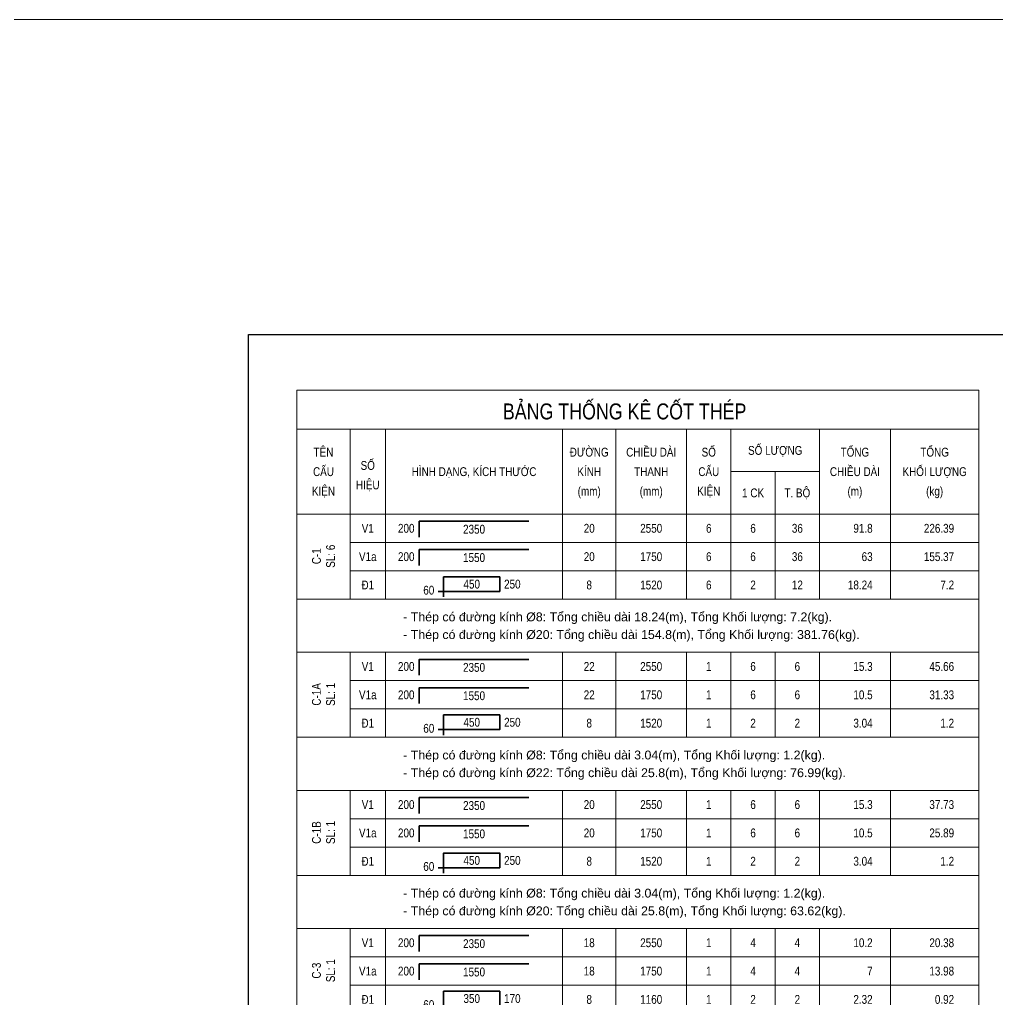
# Model space of a CAD drawing. Extents: x -165145 to 691808, y -202842 to 311040.
# Drawn here: x 252848 to 266647, y 42307 to 56138 of the extents above; entities that cross this region are included whole.
import ezdxf
from ezdxf.enums import TextEntityAlignment as Align

# ---------------------------------------------------------------- set-up
doc = ezdxf.new("R2010")
doc.units = 0
doc.header["$LTSCALE"] = 10
doc.header["$MEASUREMENT"] = 0
doc.layers.get('0').update_dxf_attribs({"linetype": 'CONTINUOUS'})
doc.layers.get('Defpoints').update_dxf_attribs({"color": 5, "linetype": 'CONTINUOUS'})
for name, color, linetype, lineweight in [('DCE_BaoBeTong', 4, 'CONTINUOUS', 18), ('Dce_text', 7, 'CONTINUOUS', 13), ('DCE_ThepChu', 1, 'CONTINUOUS', 35), ('GE_KC_NETMANH', 8, 'CONTINUOUS', 20), ('GE_KC_TEXT', 4, 'CONTINUOUS', 20), ('TEXT', 4, 'CONTINUOUS', 20)]:
    doc.layers.add(name, color=color, linetype=linetype, lineweight=lineweight)
doc.styles.add('Dce_Text', font='arial.ttf', dxfattribs={"width": 0.8})
doc.styles.add('Dce_Text2', font='arial.ttf', dxfattribs={"width": 0.8})

# ---------------------------------------------------------------- blocks, each defined once
blk = doc.blocks.new('TKTitle')
at = {"layer": 'DCE_BaoBeTong'}
for p, q in [((15, -11), (15, -35)), ((25, -11), (25, -35)), ((75, -11), (75, -35)), ((90, -11), (90, -35)), ((110, -11), (110, -35)), ((122.5, -11), (122.5, -35)), ((147.5, -11), (147.5, -35)), ((167.5, -11), (167.5, -35)), ((122.5, -23), (147.5, -23)), ((135, -23), (135, -35))]:
    blk.add_line(p, q, dxfattribs=at)
for points in [[(0, 0), (0, -11), (0, -35), (15, -35), (25, -35), (75, -35), (90, -35), (122.5, -35), (135, -35), (147.5, -35), (167.5, -35), (192.5, -35), (192.5, -11), (192.5, 0), (0, 0)], [(0, -11), (15, -11), (25, -11), (75, -11), (90, -11), (122.5, -11), (147.5, -11), (167.5, -11), (192.5, -11)]]:
    blk.add_lwpolyline(points, dxfattribs=at)
at = {"style": 'Dce_Text', "width": 0.8}
for s, height, p in [('BẢNG THỐNG KÊ CỐT THÉP', 4.5, (92.5, -6)), ('TÊN', 2.5, (7.5, -17.5)), ('ĐƯỜNG', 2.5, (82.5, -17.5)), ('CHIỀU DÀI', 2.5, (100, -17.5)), ('SỐ', 2.5, (116.25, -17.5)), ('SỐ LƯỢNG', 2.5, (135, -17)), ('TỔNG', 2.5, (157.5, -17.5)), ('TỔNG', 2.5, (180, -17.5)), ('SỐ', 2.5, (20, -21.25)), ('CẤU', 2.5, (7.5, -23)), ('HÌNH DẠNG, KÍCH THƯỚC', 2.5, (50, -23)), ('KÍNH', 2.5, (82.5, -23)), ('THANH', 2.5, (100, -23)), ('CẤU', 2.5, (116.25, -23)), ('CHIỀU DÀI', 2.5, (157.5, -23)), ('KHỐI LƯỢNG', 2.5, (180, -23)), ('HIỆU', 2.5, (20, -26.75)), ('KIỆN', 2.5, (7.5, -28.5)), ('(mm)', 2.5, (82.5, -28.5)), ('(mm)', 2.5, (100, -28.5)), ('KIỆN', 2.5, (116.25, -28.5)), ('T. BỘ', 2.5, (141.25, -29)), ('(m)', 2.5, (157.5, -28.5)), ('(kg)', 2.5, (180, -28.5)), ('1 CK', 2.5, (128.75, -29))]:
    blk.add_text(s, height=height, dxfattribs=at).set_placement(p, align=Align.MIDDLE_CENTER)
blk = doc.blocks.new('TenCauKien')
at = {"layer": 'Dce_text', "style": 'Dce_Text', "width": 0.8}
for tag, p in [('TENCAUKIEN', (-2, 0)), ('SOCAUKIEN', (2, 0))]:
    blk.add_attdef(tag, text='', height=2.5, rotation=90, dxfattribs=at).set_placement(p, align=Align.MIDDLE_CENTER)
blk = doc.blocks.new('TK2')
at = {"layer": 'DCE_BaoBeTong'}
for p, q in [((0, -8), (0, 0)), ((25, -8), (25, 0)), ((75, -8), (75, 0)), ((90, -8), (90, 0)), ((110, -8), (110, 0)), ((122.5, -8), (122.5, 0)), ((135, -8), (135, 0)), ((147.5, -8), (147.5, 0)), ((167.5, -8), (167.5, 0))]:
    blk.add_line(p, q, dxfattribs=at)
for points in [[(15, -8), (25, -8), (75, -8), (90, -8), (122.5, -8), (135, -8), (147.5, -8), (167.5, -8), (192.5, -8), (192.5, 0)], [(15, 0), (15, -8)]]:
    blk.add_lwpolyline(points, dxfattribs=at)
at = {"layer": 'DCE_ThepChu'}
blk.add_lwpolyline([(34.55, -6.5), (34.55, -2), (65.49, -2)], dxfattribs=at)
at = {"layer": 'Dce_text', "color": 2, "style": 'Dce_Text', "width": 0.8, "flags": 4}
for tag, p in [('SH', (20, -4)), ('DK', (82.5, -4)), ('sumL', (100, -4)), ('SKC', (116.25, -4)), ('SL', (128.75, -4)), ('L2', (50, -4.26))]:
    blk.add_attdef(tag, text='', height=2.5, dxfattribs=at).set_placement(p, align=Align.MIDDLE_CENTER)
for tag, p in [('L1', (33.18, -4)), ('Lall', (162.5, -4)), ('KL', (185.5, -4))]:
    blk.add_attdef(tag, text='', height=2.5, dxfattribs=at).set_placement(p, align=Align.MIDDLE_RIGHT)
at = {"layer": 'Dce_text', "color": 2, "style": 'Dce_Text', "width": 0.8}
blk.add_attdef('TSL', text='', height=2.5, dxfattribs=at).set_placement((141.25, -4), align=Align.MIDDLE_CENTER)
blk = doc.blocks.new('TK9')
at = {"layer": 'DCE_BaoBeTong'}
for p, q in [((0, -8), (0, 0)), ((25, -8), (25, 0)), ((75, -8), (75, 0)), ((90, -8), (90, 0)), ((110, -8), (110, 0)), ((122.5, -8), (122.5, 0)), ((135, -8), (135, 0)), ((147.5, -8), (147.5, 0)), ((167.5, -8), (167.5, 0))]:
    blk.add_line(p, q, dxfattribs=at)
for points in [[(15, -8), (25, -8), (75, -8), (90, -8), (122.5, -8), (135, -8), (147.5, -8), (167.5, -8), (192.5, -8), (192.5, 0)], [(15, 0), (15, -8)]]:
    blk.add_lwpolyline(points, dxfattribs=at)
at = {"layer": 'DCE_ThepChu'}
blk.add_lwpolyline([(41.42, -7.37), (41.42, -1.7), (57.26, -1.7), (57.26, -5.81), (39.86, -5.81)], dxfattribs=at)
at = {"layer": 'Dce_text', "color": 2, "style": 'Dce_Text', "width": 0.8, "flags": 4}
for tag, p in [('SH', (20, -4)), ('DK', (82.5, -4)), ('sumL', (100, -4)), ('SKC', (116.25, -4)), ('SL', (128.75, -4))]:
    blk.add_attdef(tag, text='', height=2.5, dxfattribs=at).set_placement(p, align=Align.MIDDLE_CENTER)
at = {"layer": 'Dce_text', "color": 2, "style": 'Dce_Text', "width": 0.8}
for tag, p in [('L1', (49.34, -3.76)), ('TSL', (141.25, -4))]:
    blk.add_attdef(tag, text='', height=2.5, dxfattribs=at).set_placement(p, align=Align.MIDDLE_CENTER)
blk.add_attdef('L2', text='', height=2.5, dxfattribs=at).set_placement((58.47, -3.76), align=Align.MIDDLE_LEFT)
at = {"layer": 'Dce_text', "color": 2, "style": 'Dce_Text', "width": 0.8, "flags": 4}
for tag, p in [('Lall', (162.5, -4)), ('KL', (185.5, -4))]:
    blk.add_attdef(tag, text='', height=2.5, dxfattribs=at).set_placement(p, align=Align.MIDDLE_RIGHT)
at = {"layer": 'Dce_text', "color": 2, "style": 'Dce_Text', "width": 0.8}
blk.add_attdef('M', text='', height=2.5, dxfattribs=at).set_placement((38.78, -5.47), align=Align.MIDDLE_RIGHT)

msp = doc.modelspace()

# ---------------------------------------------------------------- linework, layer by layer
at = {"layer": 'DCE_BaoBeTong'}
for p, q in [((256761.77379, 47956.53578), (257511.77379, 47956.53578)), ((256761.77379, 47956.53578), (256761.77379, 47206.53578)), ((266386.77379, 47956.53578), (266386.77379, 47206.53578)), ((256761.77379, 47206.53578), (266386.77379, 47206.53578)), ((256761.77379, 46006.53578), (257511.77379, 46006.53578)), ((256761.77379, 46006.53578), (256761.77379, 45256.53578)), ((266386.77379, 46006.53578), (266386.77379, 45256.53578)), ((256761.77379, 45256.53578), (266386.77379, 45256.53578)), ((256761.77379, 44056.53578), (257511.77379, 44056.53578)), ((256761.77379, 44056.53578), (256761.77379, 43306.53578)), ((266386.77379, 44056.53578), (266386.77379, 43306.53578)), ((256761.77379, 43306.53578), (266386.77379, 43306.53578))]:
    msp.add_line(p, q, dxfattribs=at)
at = {"layer": 'Defpoints'}
msp.add_lwpolyline([(256079.62104, 51690.67134), (277096.58979, 51690.67134), (277096.58979, 34206.99009), (256079.62104, 34206.99009)], close=True, dxfattribs=at)
at = {"layer": 'GE_KC_NETMANH'}
msp.add_line((174130.40086, 56137.81397), (385223.40086, 56137.81397), dxfattribs=at)

# ---------------------------------------------------------------- block references
at = {"layer": 'GE_KC_TEXT'}
ref = msp.add_blockref('TK2', (256761.77379, 49156.53578), dxfattribs=dict(at, xscale=50, yscale=50, zscale=50))
ref.add_attrib('SH', 'V1', dxfattribs={"layer": 'Dce_text', "color": 2, "height": 125, "style": 'Dce_Text', "width": 0.8}).set_placement((257761.77379, 48956.53578), align=Align.MIDDLE_CENTER)
ref.add_attrib('L2', '2350', dxfattribs={"layer": 'Dce_text', "color": 2, "height": 125, "style": 'Dce_Text', "width": 0.8}).set_placement((259261.77379, 48943.56682), align=Align.MIDDLE_CENTER)
ref.add_attrib('L1', '200', dxfattribs={"layer": 'Dce_text', "color": 2, "height": 125, "style": 'Dce_Text', "width": 0.8}).set_placement((258420.76234, 48956.53578), align=Align.MIDDLE_RIGHT)
ref.add_attrib('DK', '20', dxfattribs={"layer": 'Dce_text', "color": 2, "height": 125, "style": 'Dce_Text', "width": 0.8}).set_placement((260886.77379, 48956.53578), align=Align.MIDDLE_CENTER)
ref.add_attrib('sumL', '2550', dxfattribs={"layer": 'Dce_text', "color": 2, "height": 125, "style": 'Dce_Text', "width": 0.8}).set_placement((261761.77379, 48956.53578), align=Align.MIDDLE_CENTER)
ref.add_attrib('SL', '6', dxfattribs={"layer": 'Dce_text', "color": 2, "height": 125, "style": 'Dce_Text', "width": 0.8}).set_placement((263199.27379, 48956.53578), align=Align.MIDDLE_CENTER)
ref.add_attrib('SKC', '6', dxfattribs={"layer": 'Dce_text', "color": 2, "height": 125, "style": 'Dce_Text', "width": 0.8}).set_placement((262574.27379, 48956.53578), align=Align.MIDDLE_CENTER)
ref.add_attrib('Lall', '91.8', dxfattribs={"layer": 'Dce_text', "color": 2, "height": 125, "style": 'Dce_Text', "width": 0.8}).set_placement((264886.77379, 48956.53578), align=Align.MIDDLE_RIGHT)
ref.add_attrib('KL', '226.39', dxfattribs={"layer": 'Dce_text', "color": 2, "height": 125, "style": 'Dce_Text', "width": 0.8}).set_placement((266036.77379, 48956.53578), align=Align.MIDDLE_RIGHT)
ref.add_attrib('TSL', '36', dxfattribs={"layer": 'Dce_text', "color": 2, "height": 125, "style": 'Dce_Text', "width": 0.8}).set_placement((263824.27379, 48956.53578), align=Align.MIDDLE_CENTER)
ref = msp.add_blockref('TK2', (256761.77379, 48756.53578), dxfattribs=dict(at, xscale=50, yscale=50, zscale=50))
ref.add_attrib('SH', 'V1a', dxfattribs={"layer": 'Dce_text', "color": 2, "height": 125, "style": 'Dce_Text', "width": 0.8}).set_placement((257761.77379, 48556.53578), align=Align.MIDDLE_CENTER)
ref.add_attrib('L2', '1550', dxfattribs={"layer": 'Dce_text', "color": 2, "height": 125, "style": 'Dce_Text', "width": 0.8}).set_placement((259261.77379, 48543.56682), align=Align.MIDDLE_CENTER)
ref.add_attrib('L1', '200', dxfattribs={"layer": 'Dce_text', "color": 2, "height": 125, "style": 'Dce_Text', "width": 0.8}).set_placement((258420.76234, 48556.53578), align=Align.MIDDLE_RIGHT)
ref.add_attrib('DK', '20', dxfattribs={"layer": 'Dce_text', "color": 2, "height": 125, "style": 'Dce_Text', "width": 0.8}).set_placement((260886.77379, 48556.53578), align=Align.MIDDLE_CENTER)
ref.add_attrib('sumL', '1750', dxfattribs={"layer": 'Dce_text', "color": 2, "height": 125, "style": 'Dce_Text', "width": 0.8}).set_placement((261761.77379, 48556.53578), align=Align.MIDDLE_CENTER)
ref.add_attrib('SL', '6', dxfattribs={"layer": 'Dce_text', "color": 2, "height": 125, "style": 'Dce_Text', "width": 0.8}).set_placement((263199.27379, 48556.53578), align=Align.MIDDLE_CENTER)
ref.add_attrib('SKC', '6', dxfattribs={"layer": 'Dce_text', "color": 2, "height": 125, "style": 'Dce_Text', "width": 0.8}).set_placement((262574.27379, 48556.53578), align=Align.MIDDLE_CENTER)
ref.add_attrib('Lall', '63', dxfattribs={"layer": 'Dce_text', "color": 2, "height": 125, "style": 'Dce_Text', "width": 0.8}).set_placement((264886.77379, 48556.53578), align=Align.MIDDLE_RIGHT)
ref.add_attrib('KL', '155.37', dxfattribs={"layer": 'Dce_text', "color": 2, "height": 125, "style": 'Dce_Text', "width": 0.8}).set_placement((266036.77379, 48556.53578), align=Align.MIDDLE_RIGHT)
ref.add_attrib('TSL', '36', dxfattribs={"layer": 'Dce_text', "color": 2, "height": 125, "style": 'Dce_Text', "width": 0.8}).set_placement((263824.27379, 48556.53578), align=Align.MIDDLE_CENTER)
ref = msp.add_blockref('TK9', (256761.77379, 48356.53578), dxfattribs=dict(at, xscale=50, yscale=50, zscale=50))
ref.add_attrib('L2', '250', dxfattribs={"layer": 'Dce_text', "color": 2, "height": 125, "style": 'Dce_Text', "width": 0.8}).set_placement((259685.30226, 48168.71785), align=Align.MIDDLE_LEFT)
ref.add_attrib('L1', '450', dxfattribs={"layer": 'Dce_text', "color": 2, "height": 125, "style": 'Dce_Text', "width": 0.8}).set_placement((259228.83591, 48168.71785), align=Align.MIDDLE_CENTER)
ref.add_attrib('M', '60', dxfattribs={"layer": 'Dce_text', "color": 2, "height": 125, "style": 'Dce_Text', "width": 0.8}).set_placement((258700.7128, 48083.1565), align=Align.MIDDLE_RIGHT)
ref.add_attrib('SH', 'Đ1', dxfattribs={"layer": 'Dce_text', "color": 2, "height": 125, "style": 'Dce_Text', "width": 0.8}).set_placement((257761.77379, 48156.53578), align=Align.MIDDLE_CENTER)
ref.add_attrib('DK', '8', dxfattribs={"layer": 'Dce_text', "color": 2, "height": 125, "style": 'Dce_Text', "width": 0.8}).set_placement((260886.77379, 48156.53578), align=Align.MIDDLE_CENTER)
ref.add_attrib('sumL', '1520', dxfattribs={"layer": 'Dce_text', "color": 2, "height": 125, "style": 'Dce_Text', "width": 0.8}).set_placement((261761.77379, 48156.53578), align=Align.MIDDLE_CENTER)
ref.add_attrib('SL', '2', dxfattribs={"layer": 'Dce_text', "color": 2, "height": 125, "style": 'Dce_Text', "width": 0.8}).set_placement((263199.27379, 48156.53578), align=Align.MIDDLE_CENTER)
ref.add_attrib('SKC', '6', dxfattribs={"layer": 'Dce_text', "color": 2, "height": 125, "style": 'Dce_Text', "width": 0.8}).set_placement((262574.27379, 48156.53578), align=Align.MIDDLE_CENTER)
ref.add_attrib('Lall', '18.24', dxfattribs={"layer": 'Dce_text', "color": 2, "height": 125, "style": 'Dce_Text', "width": 0.8}).set_placement((264886.77379, 48156.53578), align=Align.MIDDLE_RIGHT)
ref.add_attrib('KL', '7.2', dxfattribs={"layer": 'Dce_text', "color": 2, "height": 125, "style": 'Dce_Text', "width": 0.8}).set_placement((266036.77379, 48156.53578), align=Align.MIDDLE_RIGHT)
ref.add_attrib('TSL', '12', dxfattribs={"layer": 'Dce_text', "color": 2, "height": 125, "style": 'Dce_Text', "width": 0.8}).set_placement((263824.27379, 48156.53578), align=Align.MIDDLE_CENTER)
ref = msp.add_blockref('TK2', (256761.77379, 47206.53578), dxfattribs=dict(at, xscale=50, yscale=50, zscale=50))
ref.add_attrib('SH', 'V1', dxfattribs={"layer": 'Dce_text', "color": 2, "height": 125, "style": 'Dce_Text', "width": 0.8}).set_placement((257761.77379, 47006.53578), align=Align.MIDDLE_CENTER)
ref.add_attrib('L2', '2350', dxfattribs={"layer": 'Dce_text', "color": 2, "height": 125, "style": 'Dce_Text', "width": 0.8}).set_placement((259261.77379, 46993.56682), align=Align.MIDDLE_CENTER)
ref.add_attrib('L1', '200', dxfattribs={"layer": 'Dce_text', "color": 2, "height": 125, "style": 'Dce_Text', "width": 0.8}).set_placement((258420.76234, 47006.53578), align=Align.MIDDLE_RIGHT)
ref.add_attrib('DK', '22', dxfattribs={"layer": 'Dce_text', "color": 2, "height": 125, "style": 'Dce_Text', "width": 0.8}).set_placement((260886.77379, 47006.53578), align=Align.MIDDLE_CENTER)
ref.add_attrib('sumL', '2550', dxfattribs={"layer": 'Dce_text', "color": 2, "height": 125, "style": 'Dce_Text', "width": 0.8}).set_placement((261761.77379, 47006.53578), align=Align.MIDDLE_CENTER)
ref.add_attrib('SL', '6', dxfattribs={"layer": 'Dce_text', "color": 2, "height": 125, "style": 'Dce_Text', "width": 0.8}).set_placement((263199.27379, 47006.53578), align=Align.MIDDLE_CENTER)
ref.add_attrib('SKC', '1', dxfattribs={"layer": 'Dce_text', "color": 2, "height": 125, "style": 'Dce_Text', "width": 0.8}).set_placement((262574.27379, 47006.53578), align=Align.MIDDLE_CENTER)
ref.add_attrib('Lall', '15.3', dxfattribs={"layer": 'Dce_text', "color": 2, "height": 125, "style": 'Dce_Text', "width": 0.8}).set_placement((264886.77379, 47006.53578), align=Align.MIDDLE_RIGHT)
ref.add_attrib('KL', '45.66', dxfattribs={"layer": 'Dce_text', "color": 2, "height": 125, "style": 'Dce_Text', "width": 0.8}).set_placement((266036.77379, 47006.53578), align=Align.MIDDLE_RIGHT)
ref.add_attrib('TSL', '6', dxfattribs={"layer": 'Dce_text', "color": 2, "height": 125, "style": 'Dce_Text', "width": 0.8}).set_placement((263824.27379, 47006.53578), align=Align.MIDDLE_CENTER)
ref = msp.add_blockref('TK2', (256761.77379, 46806.53578), dxfattribs=dict(at, xscale=50, yscale=50, zscale=50))
ref.add_attrib('SH', 'V1a', dxfattribs={"layer": 'Dce_text', "color": 2, "height": 125, "style": 'Dce_Text', "width": 0.8}).set_placement((257761.77379, 46606.53578), align=Align.MIDDLE_CENTER)
ref.add_attrib('L2', '1550', dxfattribs={"layer": 'Dce_text', "color": 2, "height": 125, "style": 'Dce_Text', "width": 0.8}).set_placement((259261.77379, 46593.56682), align=Align.MIDDLE_CENTER)
ref.add_attrib('L1', '200', dxfattribs={"layer": 'Dce_text', "color": 2, "height": 125, "style": 'Dce_Text', "width": 0.8}).set_placement((258420.76234, 46606.53578), align=Align.MIDDLE_RIGHT)
ref.add_attrib('DK', '22', dxfattribs={"layer": 'Dce_text', "color": 2, "height": 125, "style": 'Dce_Text', "width": 0.8}).set_placement((260886.77379, 46606.53578), align=Align.MIDDLE_CENTER)
ref.add_attrib('sumL', '1750', dxfattribs={"layer": 'Dce_text', "color": 2, "height": 125, "style": 'Dce_Text', "width": 0.8}).set_placement((261761.77379, 46606.53578), align=Align.MIDDLE_CENTER)
ref.add_attrib('SL', '6', dxfattribs={"layer": 'Dce_text', "color": 2, "height": 125, "style": 'Dce_Text', "width": 0.8}).set_placement((263199.27379, 46606.53578), align=Align.MIDDLE_CENTER)
ref.add_attrib('SKC', '1', dxfattribs={"layer": 'Dce_text', "color": 2, "height": 125, "style": 'Dce_Text', "width": 0.8}).set_placement((262574.27379, 46606.53578), align=Align.MIDDLE_CENTER)
ref.add_attrib('Lall', '10.5', dxfattribs={"layer": 'Dce_text', "color": 2, "height": 125, "style": 'Dce_Text', "width": 0.8}).set_placement((264886.77379, 46606.53578), align=Align.MIDDLE_RIGHT)
ref.add_attrib('KL', '31.33', dxfattribs={"layer": 'Dce_text', "color": 2, "height": 125, "style": 'Dce_Text', "width": 0.8}).set_placement((266036.77379, 46606.53578), align=Align.MIDDLE_RIGHT)
ref.add_attrib('TSL', '6', dxfattribs={"layer": 'Dce_text', "color": 2, "height": 125, "style": 'Dce_Text', "width": 0.8}).set_placement((263824.27379, 46606.53578), align=Align.MIDDLE_CENTER)
ref = msp.add_blockref('TK9', (256761.77379, 46406.53578), dxfattribs=dict(at, xscale=50, yscale=50, zscale=50))
ref.add_attrib('L2', '250', dxfattribs={"layer": 'Dce_text', "color": 2, "height": 125, "style": 'Dce_Text', "width": 0.8}).set_placement((259685.30226, 46218.71785), align=Align.MIDDLE_LEFT)
ref.add_attrib('L1', '450', dxfattribs={"layer": 'Dce_text', "color": 2, "height": 125, "style": 'Dce_Text', "width": 0.8}).set_placement((259228.83591, 46218.71785), align=Align.MIDDLE_CENTER)
ref.add_attrib('M', '60', dxfattribs={"layer": 'Dce_text', "color": 2, "height": 125, "style": 'Dce_Text', "width": 0.8}).set_placement((258700.7128, 46133.1565), align=Align.MIDDLE_RIGHT)
ref.add_attrib('SH', 'Đ1', dxfattribs={"layer": 'Dce_text', "color": 2, "height": 125, "style": 'Dce_Text', "width": 0.8}).set_placement((257761.77379, 46206.53578), align=Align.MIDDLE_CENTER)
ref.add_attrib('DK', '8', dxfattribs={"layer": 'Dce_text', "color": 2, "height": 125, "style": 'Dce_Text', "width": 0.8}).set_placement((260886.77379, 46206.53578), align=Align.MIDDLE_CENTER)
ref.add_attrib('sumL', '1520', dxfattribs={"layer": 'Dce_text', "color": 2, "height": 125, "style": 'Dce_Text', "width": 0.8}).set_placement((261761.77379, 46206.53578), align=Align.MIDDLE_CENTER)
ref.add_attrib('SL', '2', dxfattribs={"layer": 'Dce_text', "color": 2, "height": 125, "style": 'Dce_Text', "width": 0.8}).set_placement((263199.27379, 46206.53578), align=Align.MIDDLE_CENTER)
ref.add_attrib('SKC', '1', dxfattribs={"layer": 'Dce_text', "color": 2, "height": 125, "style": 'Dce_Text', "width": 0.8}).set_placement((262574.27379, 46206.53578), align=Align.MIDDLE_CENTER)
ref.add_attrib('Lall', '3.04', dxfattribs={"layer": 'Dce_text', "color": 2, "height": 125, "style": 'Dce_Text', "width": 0.8}).set_placement((264886.77379, 46206.53578), align=Align.MIDDLE_RIGHT)
ref.add_attrib('KL', '1.2', dxfattribs={"layer": 'Dce_text', "color": 2, "height": 125, "style": 'Dce_Text', "width": 0.8}).set_placement((266036.77379, 46206.53578), align=Align.MIDDLE_RIGHT)
ref.add_attrib('TSL', '2', dxfattribs={"layer": 'Dce_text', "color": 2, "height": 125, "style": 'Dce_Text', "width": 0.8}).set_placement((263824.27379, 46206.53578), align=Align.MIDDLE_CENTER)
ref = msp.add_blockref('TK2', (256761.77379, 45256.53578), dxfattribs=dict(at, xscale=50, yscale=50, zscale=50))
ref.add_attrib('SH', 'V1', dxfattribs={"layer": 'Dce_text', "color": 2, "height": 125, "style": 'Dce_Text', "width": 0.8}).set_placement((257761.77379, 45056.53578), align=Align.MIDDLE_CENTER)
ref.add_attrib('L2', '2350', dxfattribs={"layer": 'Dce_text', "color": 2, "height": 125, "style": 'Dce_Text', "width": 0.8}).set_placement((259261.77379, 45043.56682), align=Align.MIDDLE_CENTER)
ref.add_attrib('L1', '200', dxfattribs={"layer": 'Dce_text', "color": 2, "height": 125, "style": 'Dce_Text', "width": 0.8}).set_placement((258420.76234, 45056.53578), align=Align.MIDDLE_RIGHT)
ref.add_attrib('DK', '20', dxfattribs={"layer": 'Dce_text', "color": 2, "height": 125, "style": 'Dce_Text', "width": 0.8}).set_placement((260886.77379, 45056.53578), align=Align.MIDDLE_CENTER)
ref.add_attrib('sumL', '2550', dxfattribs={"layer": 'Dce_text', "color": 2, "height": 125, "style": 'Dce_Text', "width": 0.8}).set_placement((261761.77379, 45056.53578), align=Align.MIDDLE_CENTER)
ref.add_attrib('SL', '6', dxfattribs={"layer": 'Dce_text', "color": 2, "height": 125, "style": 'Dce_Text', "width": 0.8}).set_placement((263199.27379, 45056.53578), align=Align.MIDDLE_CENTER)
ref.add_attrib('SKC', '1', dxfattribs={"layer": 'Dce_text', "color": 2, "height": 125, "style": 'Dce_Text', "width": 0.8}).set_placement((262574.27379, 45056.53578), align=Align.MIDDLE_CENTER)
ref.add_attrib('Lall', '15.3', dxfattribs={"layer": 'Dce_text', "color": 2, "height": 125, "style": 'Dce_Text', "width": 0.8}).set_placement((264886.77379, 45056.53578), align=Align.MIDDLE_RIGHT)
ref.add_attrib('KL', '37.73', dxfattribs={"layer": 'Dce_text', "color": 2, "height": 125, "style": 'Dce_Text', "width": 0.8}).set_placement((266036.77379, 45056.53578), align=Align.MIDDLE_RIGHT)
ref.add_attrib('TSL', '6', dxfattribs={"layer": 'Dce_text', "color": 2, "height": 125, "style": 'Dce_Text', "width": 0.8}).set_placement((263824.27379, 45056.53578), align=Align.MIDDLE_CENTER)
ref = msp.add_blockref('TK2', (256761.77379, 44856.53578), dxfattribs=dict(at, xscale=50, yscale=50, zscale=50))
ref.add_attrib('SH', 'V1a', dxfattribs={"layer": 'Dce_text', "color": 2, "height": 125, "style": 'Dce_Text', "width": 0.8}).set_placement((257761.77379, 44656.53578), align=Align.MIDDLE_CENTER)
ref.add_attrib('L2', '1550', dxfattribs={"layer": 'Dce_text', "color": 2, "height": 125, "style": 'Dce_Text', "width": 0.8}).set_placement((259261.77379, 44643.56682), align=Align.MIDDLE_CENTER)
ref.add_attrib('L1', '200', dxfattribs={"layer": 'Dce_text', "color": 2, "height": 125, "style": 'Dce_Text', "width": 0.8}).set_placement((258420.76234, 44656.53578), align=Align.MIDDLE_RIGHT)
ref.add_attrib('DK', '20', dxfattribs={"layer": 'Dce_text', "color": 2, "height": 125, "style": 'Dce_Text', "width": 0.8}).set_placement((260886.77379, 44656.53578), align=Align.MIDDLE_CENTER)
ref.add_attrib('sumL', '1750', dxfattribs={"layer": 'Dce_text', "color": 2, "height": 125, "style": 'Dce_Text', "width": 0.8}).set_placement((261761.77379, 44656.53578), align=Align.MIDDLE_CENTER)
ref.add_attrib('SL', '6', dxfattribs={"layer": 'Dce_text', "color": 2, "height": 125, "style": 'Dce_Text', "width": 0.8}).set_placement((263199.27379, 44656.53578), align=Align.MIDDLE_CENTER)
ref.add_attrib('SKC', '1', dxfattribs={"layer": 'Dce_text', "color": 2, "height": 125, "style": 'Dce_Text', "width": 0.8}).set_placement((262574.27379, 44656.53578), align=Align.MIDDLE_CENTER)
ref.add_attrib('Lall', '10.5', dxfattribs={"layer": 'Dce_text', "color": 2, "height": 125, "style": 'Dce_Text', "width": 0.8}).set_placement((264886.77379, 44656.53578), align=Align.MIDDLE_RIGHT)
ref.add_attrib('KL', '25.89', dxfattribs={"layer": 'Dce_text', "color": 2, "height": 125, "style": 'Dce_Text', "width": 0.8}).set_placement((266036.77379, 44656.53578), align=Align.MIDDLE_RIGHT)
ref.add_attrib('TSL', '6', dxfattribs={"layer": 'Dce_text', "color": 2, "height": 125, "style": 'Dce_Text', "width": 0.8}).set_placement((263824.27379, 44656.53578), align=Align.MIDDLE_CENTER)
ref = msp.add_blockref('TK9', (256761.77379, 44456.53578), dxfattribs=dict(at, xscale=50, yscale=50, zscale=50))
ref.add_attrib('L2', '250', dxfattribs={"layer": 'Dce_text', "color": 2, "height": 125, "style": 'Dce_Text', "width": 0.8}).set_placement((259685.30226, 44268.71785), align=Align.MIDDLE_LEFT)
ref.add_attrib('L1', '450', dxfattribs={"layer": 'Dce_text', "color": 2, "height": 125, "style": 'Dce_Text', "width": 0.8}).set_placement((259228.83591, 44268.71785), align=Align.MIDDLE_CENTER)
ref.add_attrib('M', '60', dxfattribs={"layer": 'Dce_text', "color": 2, "height": 125, "style": 'Dce_Text', "width": 0.8}).set_placement((258700.7128, 44183.1565), align=Align.MIDDLE_RIGHT)
ref.add_attrib('SH', 'Đ1', dxfattribs={"layer": 'Dce_text', "color": 2, "height": 125, "style": 'Dce_Text', "width": 0.8}).set_placement((257761.77379, 44256.53578), align=Align.MIDDLE_CENTER)
ref.add_attrib('DK', '8', dxfattribs={"layer": 'Dce_text', "color": 2, "height": 125, "style": 'Dce_Text', "width": 0.8}).set_placement((260886.77379, 44256.53578), align=Align.MIDDLE_CENTER)
ref.add_attrib('sumL', '1520', dxfattribs={"layer": 'Dce_text', "color": 2, "height": 125, "style": 'Dce_Text', "width": 0.8}).set_placement((261761.77379, 44256.53578), align=Align.MIDDLE_CENTER)
ref.add_attrib('SL', '2', dxfattribs={"layer": 'Dce_text', "color": 2, "height": 125, "style": 'Dce_Text', "width": 0.8}).set_placement((263199.27379, 44256.53578), align=Align.MIDDLE_CENTER)
ref.add_attrib('SKC', '1', dxfattribs={"layer": 'Dce_text', "color": 2, "height": 125, "style": 'Dce_Text', "width": 0.8}).set_placement((262574.27379, 44256.53578), align=Align.MIDDLE_CENTER)
ref.add_attrib('Lall', '3.04', dxfattribs={"layer": 'Dce_text', "color": 2, "height": 125, "style": 'Dce_Text', "width": 0.8}).set_placement((264886.77379, 44256.53578), align=Align.MIDDLE_RIGHT)
ref.add_attrib('KL', '1.2', dxfattribs={"layer": 'Dce_text', "color": 2, "height": 125, "style": 'Dce_Text', "width": 0.8}).set_placement((266036.77379, 44256.53578), align=Align.MIDDLE_RIGHT)
ref.add_attrib('TSL', '2', dxfattribs={"layer": 'Dce_text', "color": 2, "height": 125, "style": 'Dce_Text', "width": 0.8}).set_placement((263824.27379, 44256.53578), align=Align.MIDDLE_CENTER)
ref = msp.add_blockref('TK2', (256761.77379, 43306.53578), dxfattribs=dict(at, xscale=50, yscale=50, zscale=50))
ref.add_attrib('SH', 'V1', dxfattribs={"layer": 'Dce_text', "color": 2, "height": 125, "style": 'Dce_Text', "width": 0.8}).set_placement((257761.77379, 43106.53578), align=Align.MIDDLE_CENTER)
ref.add_attrib('L2', '2350', dxfattribs={"layer": 'Dce_text', "color": 2, "height": 125, "style": 'Dce_Text', "width": 0.8}).set_placement((259261.77379, 43093.56682), align=Align.MIDDLE_CENTER)
ref.add_attrib('L1', '200', dxfattribs={"layer": 'Dce_text', "color": 2, "height": 125, "style": 'Dce_Text', "width": 0.8}).set_placement((258420.76234, 43106.53578), align=Align.MIDDLE_RIGHT)
ref.add_attrib('DK', '18', dxfattribs={"layer": 'Dce_text', "color": 2, "height": 125, "style": 'Dce_Text', "width": 0.8}).set_placement((260886.77379, 43106.53578), align=Align.MIDDLE_CENTER)
ref.add_attrib('sumL', '2550', dxfattribs={"layer": 'Dce_text', "color": 2, "height": 125, "style": 'Dce_Text', "width": 0.8}).set_placement((261761.77379, 43106.53578), align=Align.MIDDLE_CENTER)
ref.add_attrib('SL', '4', dxfattribs={"layer": 'Dce_text', "color": 2, "height": 125, "style": 'Dce_Text', "width": 0.8}).set_placement((263199.27379, 43106.53578), align=Align.MIDDLE_CENTER)
ref.add_attrib('SKC', '1', dxfattribs={"layer": 'Dce_text', "color": 2, "height": 125, "style": 'Dce_Text', "width": 0.8}).set_placement((262574.27379, 43106.53578), align=Align.MIDDLE_CENTER)
ref.add_attrib('Lall', '10.2', dxfattribs={"layer": 'Dce_text', "color": 2, "height": 125, "style": 'Dce_Text', "width": 0.8}).set_placement((264886.77379, 43106.53578), align=Align.MIDDLE_RIGHT)
ref.add_attrib('KL', '20.38', dxfattribs={"layer": 'Dce_text', "color": 2, "height": 125, "style": 'Dce_Text', "width": 0.8}).set_placement((266036.77379, 43106.53578), align=Align.MIDDLE_RIGHT)
ref.add_attrib('TSL', '4', dxfattribs={"layer": 'Dce_text', "color": 2, "height": 125, "style": 'Dce_Text', "width": 0.8}).set_placement((263824.27379, 43106.53578), align=Align.MIDDLE_CENTER)
ref = msp.add_blockref('TK2', (256761.77379, 42906.53578), dxfattribs=dict(at, xscale=50, yscale=50, zscale=50))
ref.add_attrib('SH', 'V1a', dxfattribs={"layer": 'Dce_text', "color": 2, "height": 125, "style": 'Dce_Text', "width": 0.8}).set_placement((257761.77379, 42706.53578), align=Align.MIDDLE_CENTER)
ref.add_attrib('L2', '1550', dxfattribs={"layer": 'Dce_text', "color": 2, "height": 125, "style": 'Dce_Text', "width": 0.8}).set_placement((259261.77379, 42693.56682), align=Align.MIDDLE_CENTER)
ref.add_attrib('L1', '200', dxfattribs={"layer": 'Dce_text', "color": 2, "height": 125, "style": 'Dce_Text', "width": 0.8}).set_placement((258420.76234, 42706.53578), align=Align.MIDDLE_RIGHT)
ref.add_attrib('DK', '18', dxfattribs={"layer": 'Dce_text', "color": 2, "height": 125, "style": 'Dce_Text', "width": 0.8}).set_placement((260886.77379, 42706.53578), align=Align.MIDDLE_CENTER)
ref.add_attrib('sumL', '1750', dxfattribs={"layer": 'Dce_text', "color": 2, "height": 125, "style": 'Dce_Text', "width": 0.8}).set_placement((261761.77379, 42706.53578), align=Align.MIDDLE_CENTER)
ref.add_attrib('SL', '4', dxfattribs={"layer": 'Dce_text', "color": 2, "height": 125, "style": 'Dce_Text', "width": 0.8}).set_placement((263199.27379, 42706.53578), align=Align.MIDDLE_CENTER)
ref.add_attrib('SKC', '1', dxfattribs={"layer": 'Dce_text', "color": 2, "height": 125, "style": 'Dce_Text', "width": 0.8}).set_placement((262574.27379, 42706.53578), align=Align.MIDDLE_CENTER)
ref.add_attrib('Lall', '7', dxfattribs={"layer": 'Dce_text', "color": 2, "height": 125, "style": 'Dce_Text', "width": 0.8}).set_placement((264886.77379, 42706.53578), align=Align.MIDDLE_RIGHT)
ref.add_attrib('KL', '13.98', dxfattribs={"layer": 'Dce_text', "color": 2, "height": 125, "style": 'Dce_Text', "width": 0.8}).set_placement((266036.77379, 42706.53578), align=Align.MIDDLE_RIGHT)
ref.add_attrib('TSL', '4', dxfattribs={"layer": 'Dce_text', "color": 2, "height": 125, "style": 'Dce_Text', "width": 0.8}).set_placement((263824.27379, 42706.53578), align=Align.MIDDLE_CENTER)
ref = msp.add_blockref('TK9', (256761.77379, 42506.53578), dxfattribs=dict(at, xscale=50, yscale=50, zscale=50))
ref.add_attrib('L2', '170', dxfattribs={"layer": 'Dce_text', "color": 2, "height": 125, "style": 'Dce_Text', "width": 0.8}).set_placement((259685.30226, 42318.71785), align=Align.MIDDLE_LEFT)
ref.add_attrib('L1', '350', dxfattribs={"layer": 'Dce_text', "color": 2, "height": 125, "style": 'Dce_Text', "width": 0.8}).set_placement((259228.83591, 42318.71785), align=Align.MIDDLE_CENTER)
ref.add_attrib('M', '60', dxfattribs={"layer": 'Dce_text', "color": 2, "height": 125, "style": 'Dce_Text', "width": 0.8}).set_placement((258700.7128, 42233.1565), align=Align.MIDDLE_RIGHT)
ref.add_attrib('SH', 'Đ1', dxfattribs={"layer": 'Dce_text', "color": 2, "height": 125, "style": 'Dce_Text', "width": 0.8}).set_placement((257761.77379, 42306.53578), align=Align.MIDDLE_CENTER)
ref.add_attrib('DK', '8', dxfattribs={"layer": 'Dce_text', "color": 2, "height": 125, "style": 'Dce_Text', "width": 0.8}).set_placement((260886.77379, 42306.53578), align=Align.MIDDLE_CENTER)
ref.add_attrib('sumL', '1160', dxfattribs={"layer": 'Dce_text', "color": 2, "height": 125, "style": 'Dce_Text', "width": 0.8}).set_placement((261761.77379, 42306.53578), align=Align.MIDDLE_CENTER)
ref.add_attrib('SL', '2', dxfattribs={"layer": 'Dce_text', "color": 2, "height": 125, "style": 'Dce_Text', "width": 0.8}).set_placement((263199.27379, 42306.53578), align=Align.MIDDLE_CENTER)
ref.add_attrib('SKC', '1', dxfattribs={"layer": 'Dce_text', "color": 2, "height": 125, "style": 'Dce_Text', "width": 0.8}).set_placement((262574.27379, 42306.53578), align=Align.MIDDLE_CENTER)
ref.add_attrib('Lall', '2.32', dxfattribs={"layer": 'Dce_text', "color": 2, "height": 125, "style": 'Dce_Text', "width": 0.8}).set_placement((264886.77379, 42306.53578), align=Align.MIDDLE_RIGHT)
ref.add_attrib('KL', '0.92', dxfattribs={"layer": 'Dce_text', "color": 2, "height": 125, "style": 'Dce_Text', "width": 0.8}).set_placement((266036.77379, 42306.53578), align=Align.MIDDLE_RIGHT)
ref.add_attrib('TSL', '2', dxfattribs={"layer": 'Dce_text', "color": 2, "height": 125, "style": 'Dce_Text', "width": 0.8}).set_placement((263824.27379, 42306.53578), align=Align.MIDDLE_CENTER)
at = {"layer": 'TEXT', "xscale": 50, "yscale": 50, "zscale": 50}
msp.add_blockref('TKTitle', (256761.77379, 50906.53578), dxfattribs=at)
for p, values in [((257136.77379, 48562.45459), {'SOCAUKIEN': 'SL: 6', 'TENCAUKIEN': 'C-1'}), ((257136.77379, 46612.45459), {'SOCAUKIEN': 'SL: 1', 'TENCAUKIEN': 'C-1A'}), ((257136.77379, 44662.45459), {'SOCAUKIEN': 'SL: 1', 'TENCAUKIEN': 'C-1B'}), ((257136.77379, 42712.45459), {'SOCAUKIEN': 'SL: 1', 'TENCAUKIEN': 'C-3'})]:
    msp.add_blockref('TenCauKien', p, dxfattribs=at).add_auto_attribs(values)

# ---------------------------------------------------------------- texts
at = {"layer": 'Dce_text', "style": 'Dce_Text2'}
for s, p in [('- Thép có đường kính Ø8: Tổng chiều dài 18.24(m), Tổng Khối lượng: 7.2(kg).', (258261.77379, 47706.53578)), ('- Thép có đường kính Ø20: Tổng chiều dài 154.8(m), Tổng Khối lượng: 381.76(kg).', (258261.77379, 47456.53578)), ('- Thép có đường kính Ø8: Tổng chiều dài 3.04(m), Tổng Khối lượng: 1.2(kg).', (258261.77379, 45756.53578)), ('- Thép có đường kính Ø22: Tổng chiều dài 25.8(m), Tổng Khối lượng: 76.99(kg).', (258261.77379, 45506.53578)), ('- Thép có đường kính Ø8: Tổng chiều dài 3.04(m), Tổng Khối lượng: 1.2(kg).', (258261.77379, 43806.53578)), ('- Thép có đường kính Ø20: Tổng chiều dài 25.8(m), Tổng Khối lượng: 63.62(kg).', (258261.77379, 43556.53578))]:
    msp.add_text(s, height=125, dxfattribs=at).set_placement(p, align=Align.MIDDLE_LEFT)

doc.saveas('drawing.dxf')
